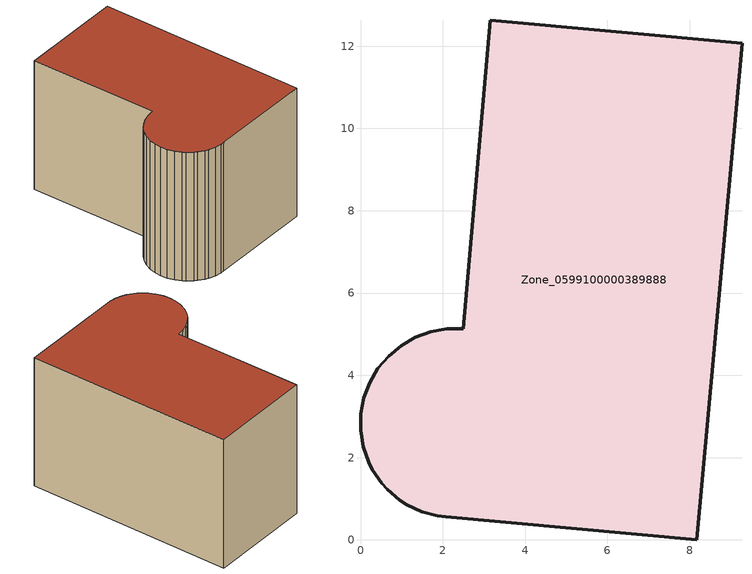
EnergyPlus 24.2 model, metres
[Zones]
Zone_0599100000389888
 floor ground (C_G): 8.17,0 2.07,0.56 1.87,0.58 1.48,0.69 1.12,0.86 0.95,0.97 0.65,1.23 0.51,1.38 0.29,1.71 0.2,1.89 0.06,2.27 0,2.66 0.01,3.06 0.08,3.45 0.22,3.82 0.42,4.17 0.68,4.47 0.99,4.72 1.33,4.92 1.7,5.06 2.1,5.13 2.49,5.13 3.16,12.63 9.27,12.07 z0
 wall outside (C_F): 9.27,12.07 3.16,12.63 2.49,5.13 2.1,5.13 1.7,5.06 1.33,4.92 0.99,4.72 0.68,4.47 0.42,4.17 0.22,3.82 0.08,3.45 0.01,3.06 0,2.66 0.06,2.27 0.2,1.89 0.29,1.71 0.51,1.38 0.65,1.23 0.95,0.97 1.12,0.86 1.48,0.69 1.87,0.58 2.07,0.56 8.17,0 9.27,12.07 z0:7.96
 roof outside (C_R): 2.07,0.56 8.17,0 9.27,12.07 3.16,12.63 2.49,5.13 2.1,5.13 1.7,5.06 1.33,4.92 0.99,4.72 0.68,4.47 0.42,4.17 0.22,3.82 0.08,3.45 0.01,3.06 0,2.66 0.06,2.27 0.2,1.89 0.29,1.71 0.51,1.38 0.65,1.23 0.95,0.97 1.12,0.86 1.48,0.69 1.87,0.58 z7.96
[BUILDING]
Pand.0599100000389888: North Axis=0; Terrain=City; Loads Convergence Tolerance Value=0.04; Temperature Convergence Tolerance Value=0.4; Solar Distribution=FullExterior; Maximum Number of Warmup Days=25; Minimum Number of Warmup Days=1
[Site:Location]
Rotterdam.The.Hague.AP_ZH_NLD Design_Conditions: Latitude=51.96; Longitude=4.45; Time Zone=1; Elevation=-4.5
[SITE:GROUNDTEMPERATURE:BUILDINGSURFACE]
18, 18, 18, 18, 18, 18, 18, 18, 18, 18, 18, 18
[MATERIAL] Thermal Absorptance=0.9; Solar Absorptance=0.7; Visible Absorptance=0.7
Name | Roughness | Thickness | Conductivity | Density | Specific Heat
G.TC.1992-2005 | MediumSmooth | 0.15 | 0.06 | 540 | 1210
F.TC.1992-2005 | Rough | 0.3 | 0.12 | 1920 | 840
R.TC.1992-2005 | MediumRough | 0.2 | 0.08 | 1500 | 1000
[CONSTRUCTION]
C_G: G.TC.1992-2005
C_F: F.TC.1992-2005
C_R: R.TC.1992-2005
[ZONE]
Zone_0599100000389888: Type=1; Multiplier=1; Ceiling Height=Autocalculate; Volume=Autocalculate; Floor Area=autocalculate; Part of Total Floor Area=Yes
[ZONEINFILTRATION:DESIGNFLOWRATE]
Infil_Zone_0599100000389888: Zone or ZoneList or Space or SpaceList=Zone_0599100000389888; Schedule=AlwaysOn; Design Flow Rate Calculation Method=Flow/Area; Flow Rate per Floor Area=0.0015; Constant Term Coefficient=1; Temperature Term Coefficient=0; Velocity Term Coefficient=0; Velocity Squared Term Coefficient=0
[HVACTEMPLATE:ZONE:IDEALLOADSAIRSYSTEM]
Zone_0599100000389888: Maximum Heating Supply Air Temperature=50; Minimum Cooling Supply Air Temperature=13; Maximum Heating Supply Air Humidity Ratio=0.0156; Minimum Cooling Supply Air Humidity Ratio=0.0077; Heating Limit=NoLimit; Cooling Limit=NoLimit; Dehumidification Control Type=ConstantSensibleHeatRatio; Cooling Sensible Heat Ratio=0.7; Dehumidification Setpoint=60; Humidification Control Type=None; Humidification Setpoint=30; Outdoor Air Method=None; Outdoor Air Flow Rate per Person=0.00944; Outdoor Air Flow Rate per Zone Floor Area=0; Outdoor Air Flow Rate per Zone=0; Demand Controlled Ventilation Type=None; Outdoor Air Economizer Type=NoEconomizer; Heat Recovery Type=None; Sensible Heat Recovery Effectiveness=0.7; Latent Heat Recovery Effectiveness=0.65
[ZONECONTROL:THERMOSTAT]
ThermostatControl_Zone_0599100000389888: Zone or ZoneList=Zone_0599100000389888; Control Type Schedule=DualSetpointControlType; Control 1=Thermostat_Zone_0599100000389888; Temperature Difference Between Cutout And Setpoint=0
[THERMOSTATSETPOINT:DUALSETPOINT]
Thermostat_Zone_0599100000389888: Heating Setpoint Temperature Schedule=HeatingSetpoint_Zone_0599100000389888; Cooling Setpoint Temperature Schedule=CoolingSetpoint_Zone_0599100000389888
[SCHEDULE:COMPACT]
HeatingSetpoint_Zone_0599100000389888: Through: 12/31, For: AllDays, Until: 24:00, 21
CoolingSetpoint_Zone_0599100000389888: Through: 12/31, For: AllDays, Until: 24:00, 24
DualSetpointControlType: Through: 12/31, For: AllDays, Until: 24:00, 4
AlwaysOn: Through: 12/31, For: AllDays, Until: 24:00, 1
